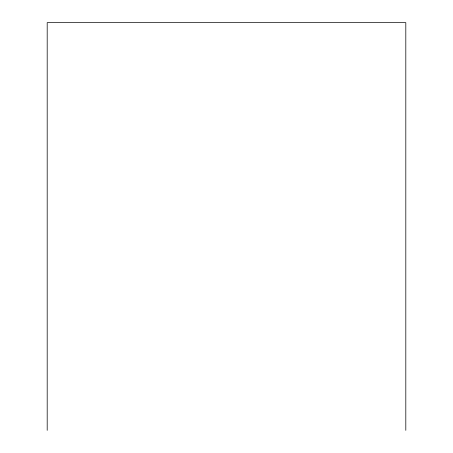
<?xml version="1.0" encoding="UTF-8"?>
<svg xmlns="http://www.w3.org/2000/svg" width="453" height="453" viewBox="0 0 453 453"><rect width="100%" height="100%" fill="white"/><g stroke="black" fill="none" stroke-linecap="round" stroke-linejoin="round"><path stroke-width="0.68" d="M405.809 430.35L405.809 22.65L47.191 22.65L47.191 430.35"/></g></svg>
